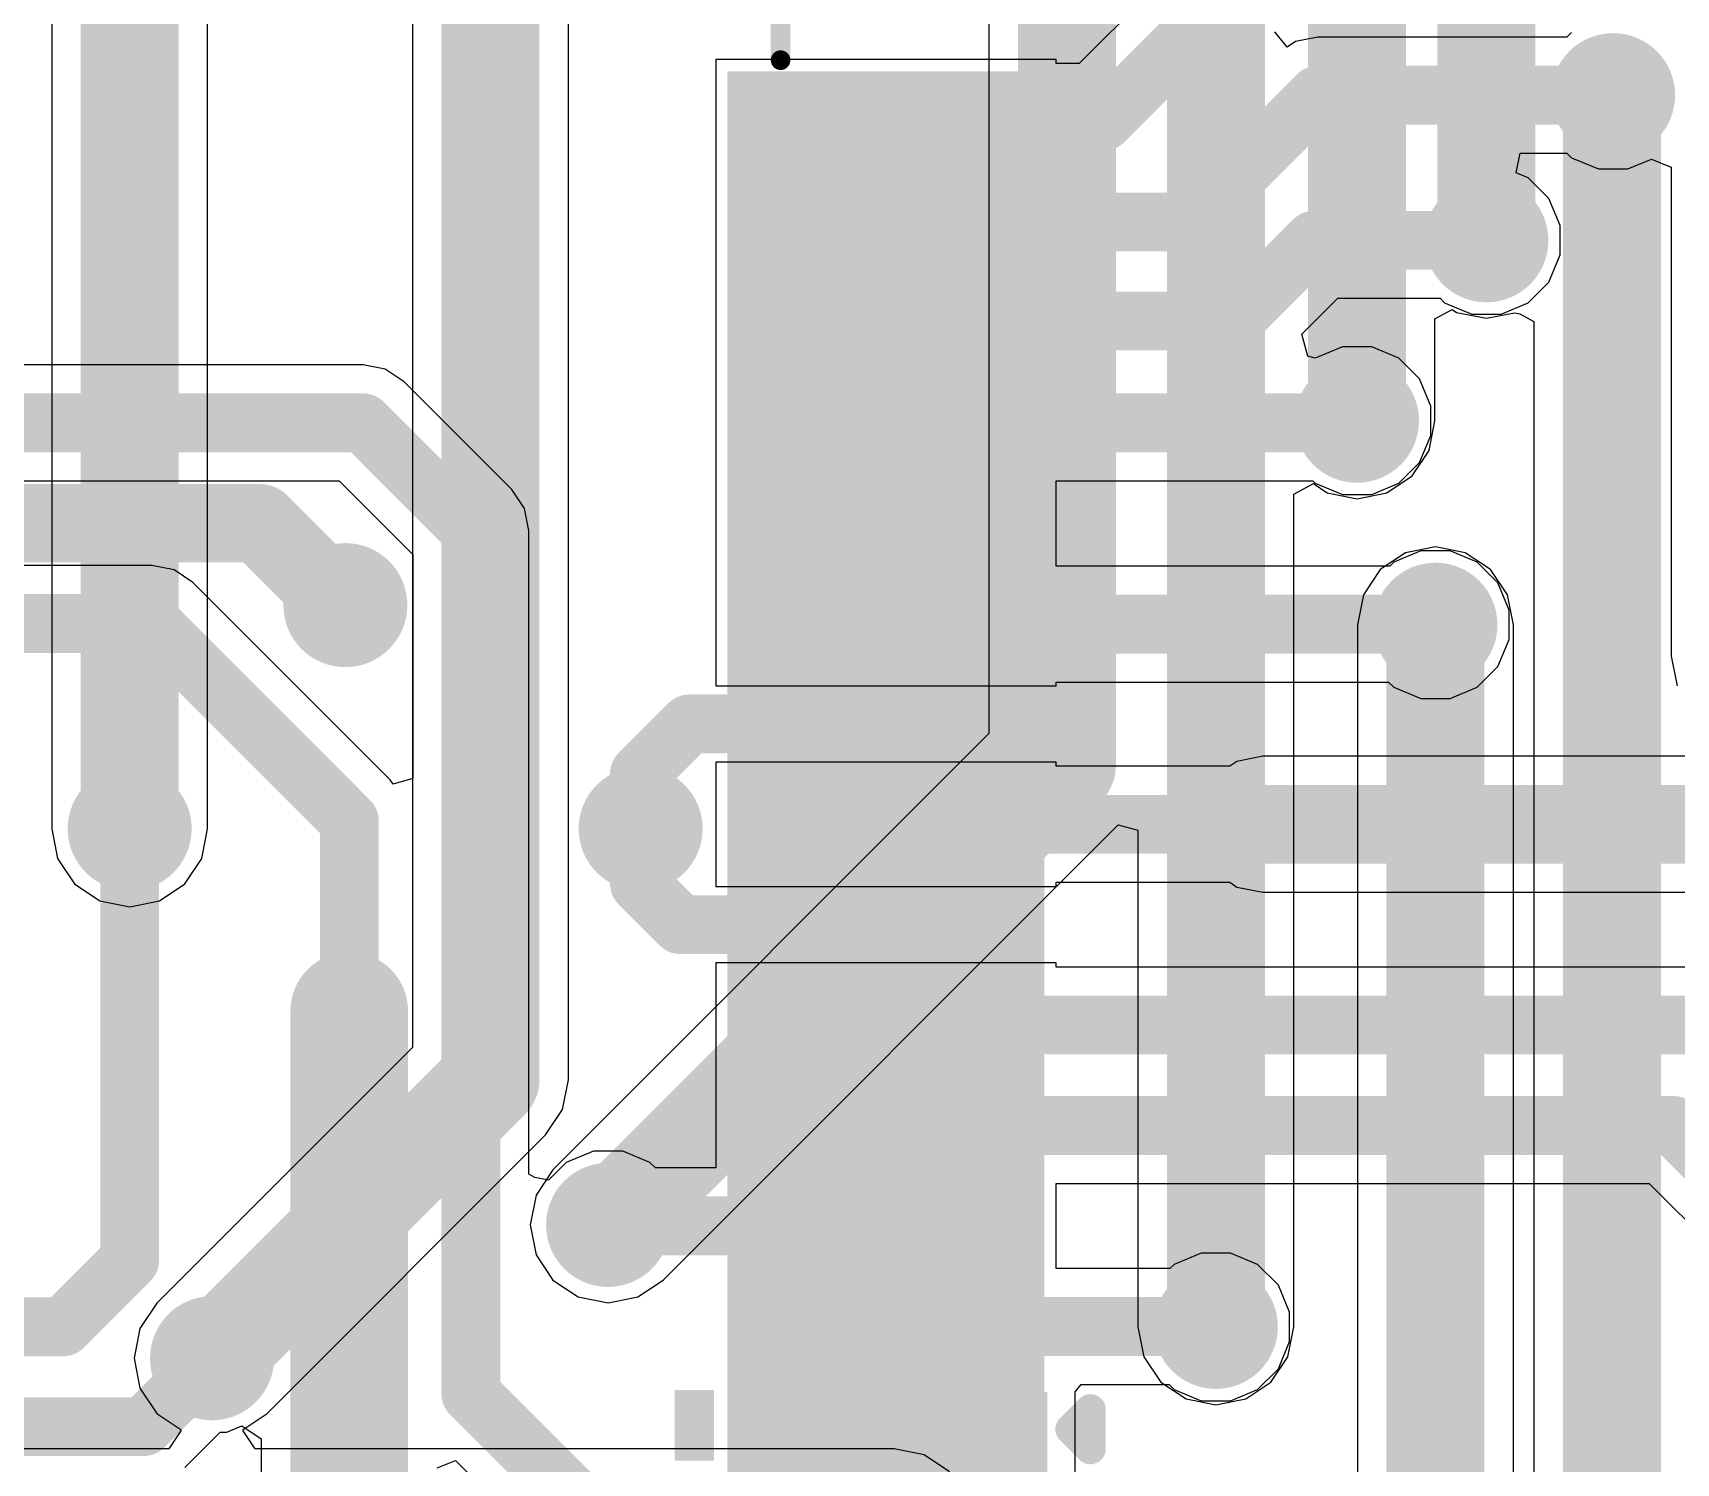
# Model space of a CAD drawing. Header units: millimetres. Extents: x -5 to 123, y 0 to 98.
# Drawn here: x 90.64 to 101.28, y 43.92 to 53.18 of the extents above; entities that cross this region are included whole.
import ezdxf

# ---------------------------------------------------------------- set-up
doc = ezdxf.new("R2010")
doc.units = ezdxf.units.MM
for name, color, linetype in [('BottomLayer', 5, 'Continuous'), ('BottomSolder', 6, 'Continuous'), ('TopLayer', 1, 'Continuous'), ('TopOverlay', 2, 'Continuous'), ('TopPaste', 8, 'Continuous'), ('TopSolder', 216, 'Continuous'), ('ViaHoleLayer', 16, 'Continuous')]:
    doc.layers.add(name, color=color, linetype=linetype)

# ---------------------------------------------------------------- blocks, each defined once
blk = doc.blocks.new('SSOP_28_208____2')
at = {"layer": 'TopLayer'}
for points in [[(-4.3249977, 4.449999989999999), (-2.47499886, 4.449999989999999), (-2.47499886, 4.00000089), (-4.3249977, 4.00000089)], [(2.4750014, 4.449999989999999), (4.32500024, 4.449999989999999), (4.32500024, 4.00000089), (2.4750014, 4.00000089)], [(-4.3249977, 3.79999875), (-2.47499886, 3.79999875), (-2.47499886, 3.34999965), (-4.3249977, 3.34999965)], [(2.4750014, 3.79999875), (4.32500024, 3.79999875), (4.32500024, 3.34999965), (2.4750014, 3.34999965)], [(-4.3249977, 3.15000005), (-2.47499886, 3.15000005), (-2.47499886, 2.70000095), (-4.3249977, 2.70000095)], [(2.4750014, 3.15000005), (4.32500024, 3.15000005), (4.32500024, 2.70000095), (2.4750014, 2.70000095)], [(-4.3249977, 2.49999881), (-2.47499886, 2.49999881), (-2.47499886, 2.04999971), (-4.3249977, 2.04999971)], [(2.4750014, 2.49999881), (4.32500024, 2.49999881), (4.32500024, 2.04999971), (2.4750014, 2.04999971)], [(-4.3249977, 1.85000011), (-2.47499886, 1.85000011), (-2.47499886, 1.40000101), (-4.3249977, 1.40000101)], [(2.4750014, 1.85000011), (4.32500024, 1.85000011), (4.32500024, 1.40000101), (2.4750014, 1.40000101)], [(-4.3249977, 1.19999887), (-2.47499886, 1.19999887), (-2.47499886, 0.74999977), (-4.3249977, 0.74999977)], [(2.4750014, 1.19999887), (4.32500024, 1.19999887), (4.32500024, 0.74999977), (2.4750014, 0.74999977)], [(-4.3249977, 0.55000017), (-2.47499886, 0.55000017), (-2.47499886, 0.10000107), (-4.3249977, 0.10000107)], [(2.4750014, 0.55000017), (4.32500024, 0.55000017), (4.32500024, 0.10000107), (2.4750014, 0.10000107)], [(-4.3249977, -0.10000107), (-2.47499886, -0.10000107), (-2.47499886, -0.55000017), (-4.3249977, -0.55000017)], [(2.4750014, -0.10000107), (4.32500024, -0.10000107), (4.32500024, -0.55000017), (2.4750014, -0.55000017)], [(-4.3249977, -0.74999977), (-2.47499886, -0.74999977), (-2.47499886, -1.19999887), (-4.3249977, -1.19999887)], [(2.4750014, -0.74999977), (4.32500024, -0.74999977), (4.32500024, -1.19999887), (2.4750014, -1.19999887)], [(-4.3249977, -1.40000101), (-2.47499886, -1.40000101), (-2.47499886, -1.85000011), (-4.3249977, -1.85000011)], [(2.4750014, -1.40000101), (4.32500024, -1.40000101), (4.32500024, -1.85000011), (2.4750014, -1.85000011)], [(-4.3249977, -2.04999971), (-2.47499886, -2.04999971), (-2.47499886, -2.49999881), (-4.3249977, -2.49999881)], [(2.4750014, -2.04999971), (4.32500024, -2.04999971), (4.32500024, -2.49999881), (2.4750014, -2.49999881)], [(-4.3249977, -2.70000095), (-2.47499886, -2.70000095), (-2.47499886, -3.15000005), (-4.3249977, -3.15000005)], [(2.4750014, -2.70000095), (4.32500024, -2.70000095), (4.32500024, -3.15000005), (2.4750014, -3.15000005)], [(-4.3249977, -3.34999965), (-2.47499886, -3.34999965), (-2.47499886, -3.79999875), (-4.3249977, -3.79999875)], [(2.4750014, -3.34999965), (4.32500024, -3.34999965), (4.32500024, -3.79999875), (2.4750014, -3.79999875)], [(-4.3249977, -4.00000089), (-2.47499886, -4.00000089), (-2.47499886, -4.449999989999999), (-4.3249977, -4.449999989999999)], [(2.4750014, -4.00000089), (4.32500024, -4.00000089), (4.32500024, -4.449999989999999), (2.4750014, -4.449999989999999)]]:
    blk.add_hatch(color=1, dxfattribs=at).paths.add_polyline_path(points)
at = {"layer": 'TopOverlay'}
blk.add_hatch(color=2, dxfattribs=at).paths.add_polyline_path([(-2.28618796, 3.98803368), (-2.03218796, 3.98803368), (-2.03218796, 4.445233679999999), (-2.28618796, 4.445233679999999)])
at = {"layer": 'TopPaste'}
for points in [[(-4.3249977, 4.449999989999999), (-2.47499886, 4.449999989999999), (-2.47499886, 4.00000089), (-4.3249977, 4.00000089)], [(2.4750014, 4.449999989999999), (4.32500024, 4.449999989999999), (4.32500024, 4.00000089), (2.4750014, 4.00000089)], [(-4.3249977, 3.79999875), (-2.47499886, 3.79999875), (-2.47499886, 3.34999965), (-4.3249977, 3.34999965)], [(2.4750014, 3.79999875), (4.32500024, 3.79999875), (4.32500024, 3.34999965), (2.4750014, 3.34999965)], [(-4.3249977, 3.15000005), (-2.47499886, 3.15000005), (-2.47499886, 2.70000095), (-4.3249977, 2.70000095)], [(2.4750014, 3.15000005), (4.32500024, 3.15000005), (4.32500024, 2.70000095), (2.4750014, 2.70000095)], [(-4.3249977, 2.49999881), (-2.47499886, 2.49999881), (-2.47499886, 2.04999971), (-4.3249977, 2.04999971)], [(2.4750014, 2.49999881), (4.32500024, 2.49999881), (4.32500024, 2.04999971), (2.4750014, 2.04999971)], [(-4.3249977, 1.85000011), (-2.47499886, 1.85000011), (-2.47499886, 1.40000101), (-4.3249977, 1.40000101)], [(2.4750014, 1.85000011), (4.32500024, 1.85000011), (4.32500024, 1.40000101), (2.4750014, 1.40000101)], [(-4.3249977, 1.19999887), (-2.47499886, 1.19999887), (-2.47499886, 0.74999977), (-4.3249977, 0.74999977)], [(2.4750014, 1.19999887), (4.32500024, 1.19999887), (4.32500024, 0.74999977), (2.4750014, 0.74999977)], [(-4.3249977, 0.55000017), (-2.47499886, 0.55000017), (-2.47499886, 0.10000107), (-4.3249977, 0.10000107)], [(2.4750014, 0.55000017), (4.32500024, 0.55000017), (4.32500024, 0.10000107), (2.4750014, 0.10000107)], [(-4.3249977, -0.10000107), (-2.47499886, -0.10000107), (-2.47499886, -0.55000017), (-4.3249977, -0.55000017)], [(2.4750014, -0.10000107), (4.32500024, -0.10000107), (4.32500024, -0.55000017), (2.4750014, -0.55000017)], [(-4.3249977, -0.74999977), (-2.47499886, -0.74999977), (-2.47499886, -1.19999887), (-4.3249977, -1.19999887)], [(2.4750014, -0.74999977), (4.32500024, -0.74999977), (4.32500024, -1.19999887), (2.4750014, -1.19999887)], [(-4.3249977, -1.40000101), (-2.47499886, -1.40000101), (-2.47499886, -1.85000011), (-4.3249977, -1.85000011)], [(2.4750014, -1.40000101), (4.32500024, -1.40000101), (4.32500024, -1.85000011), (2.4750014, -1.85000011)], [(-4.3249977, -2.04999971), (-2.47499886, -2.04999971), (-2.47499886, -2.49999881), (-4.3249977, -2.49999881)], [(2.4750014, -2.04999971), (4.32500024, -2.04999971), (4.32500024, -2.49999881), (2.4750014, -2.49999881)], [(-4.3249977, -2.70000095), (-2.47499886, -2.70000095), (-2.47499886, -3.15000005), (-4.3249977, -3.15000005)], [(2.4750014, -2.70000095), (4.32500024, -2.70000095), (4.32500024, -3.15000005), (2.4750014, -3.15000005)], [(-4.3249977, -3.34999965), (-2.47499886, -3.34999965), (-2.47499886, -3.79999875), (-4.3249977, -3.79999875)], [(2.4750014, -3.34999965), (4.32500024, -3.34999965), (4.32500024, -3.79999875), (2.4750014, -3.79999875)], [(-4.3249977, -4.00000089), (-2.47499886, -4.00000089), (-2.47499886, -4.449999989999999), (-4.3249977, -4.449999989999999)], [(2.4750014, -4.00000089), (4.32500024, -4.00000089), (4.32500024, -4.449999989999999), (2.4750014, -4.449999989999999)]]:
    blk.add_hatch(color=8, dxfattribs=at).paths.add_polyline_path(points)
at = {"layer": 'TopSolder'}
for points in [[(-4.426597699999999, 4.55159999), (-2.37339886, 4.55159999), (-2.37339886, 3.89840089), (-4.426597699999999, 3.89840089)], [(2.3734014, 4.55159999), (4.42660024, 4.55159999), (4.42660024, 3.89840089), (2.3734014, 3.89840089)], [(-4.426597699999999, 3.90159875), (-2.37339886, 3.90159875), (-2.37339886, 3.24839965), (-4.426597699999999, 3.24839965)], [(2.3734014, 3.90159875), (4.42660024, 3.90159875), (4.42660024, 3.24839965), (2.3734014, 3.24839965)], [(-4.426597699999999, 3.25160005), (-2.37339886, 3.25160005), (-2.37339886, 2.59840095), (-4.426597699999999, 2.59840095)], [(2.3734014, 3.25160005), (4.42660024, 3.25160005), (4.42660024, 2.59840095), (2.3734014, 2.59840095)], [(-4.426597699999999, 2.60159881), (-2.37339886, 2.60159881), (-2.37339886, 1.94839971), (-4.426597699999999, 1.94839971)], [(2.3734014, 2.60159881), (4.42660024, 2.60159881), (4.42660024, 1.94839971), (2.3734014, 1.94839971)], [(-4.426597699999999, 1.95160011), (-2.37339886, 1.95160011), (-2.37339886, 1.29840101), (-4.426597699999999, 1.29840101)], [(2.3734014, 1.95160011), (4.42660024, 1.95160011), (4.42660024, 1.29840101), (2.3734014, 1.29840101)], [(-4.426597699999999, 1.30159887), (-2.37339886, 1.30159887), (-2.37339886, 0.6483997699999999), (-4.426597699999999, 0.6483997699999999)], [(2.3734014, 1.30159887), (4.42660024, 1.30159887), (4.42660024, 0.6483997699999999), (2.3734014, 0.6483997699999999)], [(-4.426597699999999, 0.65160017), (-2.37339886, 0.65160017), (-2.37339886, -0.00159893), (-4.426597699999999, -0.00159893)], [(2.3734014, 0.65160017), (4.42660024, 0.65160017), (4.42660024, -0.00159893), (2.3734014, -0.00159893)], [(-4.426597699999999, 0.00159893), (-2.37339886, 0.00159893), (-2.37339886, -0.65160017), (-4.426597699999999, -0.65160017)], [(2.3734014, 0.00159893), (4.42660024, 0.00159893), (4.42660024, -0.65160017), (2.3734014, -0.65160017)], [(-4.426597699999999, -0.6483997699999999), (-2.37339886, -0.6483997699999999), (-2.37339886, -1.30159887), (-4.426597699999999, -1.30159887)], [(2.3734014, -0.6483997699999999), (4.42660024, -0.6483997699999999), (4.42660024, -1.30159887), (2.3734014, -1.30159887)], [(-4.426597699999999, -1.29840101), (-2.37339886, -1.29840101), (-2.37339886, -1.95160011), (-4.426597699999999, -1.95160011)], [(2.3734014, -1.29840101), (4.42660024, -1.29840101), (4.42660024, -1.95160011), (2.3734014, -1.95160011)], [(-4.426597699999999, -1.94839971), (-2.37339886, -1.94839971), (-2.37339886, -2.60159881), (-4.426597699999999, -2.60159881)], [(2.3734014, -1.94839971), (4.42660024, -1.94839971), (4.42660024, -2.60159881), (2.3734014, -2.60159881)], [(-4.426597699999999, -2.59840095), (-2.37339886, -2.59840095), (-2.37339886, -3.25160005), (-4.426597699999999, -3.25160005)], [(2.3734014, -2.59840095), (4.42660024, -2.59840095), (4.42660024, -3.25160005), (2.3734014, -3.25160005)], [(-4.426597699999999, -3.24839965), (-2.37339886, -3.24839965), (-2.37339886, -3.90159875), (-4.426597699999999, -3.90159875)], [(2.3734014, -3.24839965), (4.42660024, -3.24839965), (4.42660024, -3.90159875), (2.3734014, -3.90159875)], [(-4.426597699999999, -3.89840089), (-2.37339886, -3.89840089), (-2.37339886, -4.55159999), (-4.426597699999999, -4.55159999)], [(2.3734014, -3.89840089), (4.42660024, -3.89840089), (4.42660024, -4.55159999), (2.3734014, -4.55159999)]]:
    blk.add_hatch(color=216, dxfattribs=at).paths.add_polyline_path(points)
at = {"layer": 'TopOverlay'}
for points, const_width in [([(-2.7178, 5.206999999999999), (-2.7178, 4.6228)], 0.127), ([(2.7178, 5.206999999999999), (-2.7178, 5.206999999999999)], 0.127), ([(2.7178, 5.206999999999999), (2.7178, 4.6228)], 0.127), ([(-4.597399999999999, 4.2418), (-4.724399999999999, 4.368799999999999)], 0.1999996), ([(-4.724399999999999, 4.368799999999999), (-4.724399999999999, 4.1148)], 0.1999996), ([(-4.597399999999999, 4.2418), (-4.724399999999999, 4.1148)], 0.1999996), ([(-2.7178, -4.6228), (-2.7178, -5.206999999999999)], 0.127), ([(2.7178, -4.6228), (2.7178, -5.206999999999999)], 0.127), ([(2.7178, -5.206999999999999), (-2.7178, -5.206999999999999)], 0.127)]:
    blk.add_lwpolyline(points, dxfattribs=dict(at, const_width=const_width))
for points, const_width in [([(-2.74955, 5.206999999999999, 1), (-2.68605, 5.206999999999999, 1)], 0.0635), ([(-2.74955, 5.206999999999999, 1), (-2.68605, 5.206999999999999, 1)], 0.0635), ([(2.68605, 5.206999999999999, 1), (2.74955, 5.206999999999999, 1)], 0.0635), ([(2.68605, 5.206999999999999, 1), (2.74955, 5.206999999999999, 1)], 0.0635), ([(-2.74955, 4.6228, 1), (-2.68605, 4.6228, 1)], 0.0635), ([(2.68605, 4.6228, 1), (2.74955, 4.6228, 1)], 0.0635), ([(-4.7743999, 4.368799999999999, 1), (-4.6744001, 4.368799999999999, 1)], 0.0999998), ([(-4.7743999, 4.368799999999999, 1), (-4.6744001, 4.368799999999999, 1)], 0.0999998), ([(-4.6473999, 4.2418, 1), (-4.5474001, 4.2418, 1)], 0.0999998), ([(-4.6473999, 4.2418, 1), (-4.5474001, 4.2418, 1)], 0.0999998), ([(-4.7743999, 4.1148, 1), (-4.6744001, 4.1148, 1)], 0.0999998), ([(-4.7743999, 4.1148, 1), (-4.6744001, 4.1148, 1)], 0.0999998), ([(-2.74955, -4.6228, 1), (-2.68605, -4.6228, 1)], 0.0635), ([(2.68605, -4.6228, 1), (2.74955, -4.6228, 1)], 0.0635), ([(-2.74955, -5.206999999999999, 1), (-2.68605, -5.206999999999999, 1)], 0.0635), ([(-2.74955, -5.206999999999999, 1), (-2.68605, -5.206999999999999, 1)], 0.0635), ([(2.68605, -5.206999999999999, 1), (2.74955, -5.206999999999999, 1)], 0.0635), ([(2.68605, -5.206999999999999, 1), (2.74955, -5.206999999999999, 1)], 0.0635)]:
    blk.add_lwpolyline(points, format="xyb", close=True, dxfattribs=dict(at, const_width=const_width))

msp = doc.modelspace()

# ---------------------------------------------------------------- hatches: boundary and pattern name
at = {"layer": 'BottomLayer'}
h = msp.add_hatch(color=5, dxfattribs=at)
edge = h.paths.add_edge_path()
edge.add_arc((100.8712994, 52.78119999999999), 0.2999994, 0, 360)
h = msp.add_hatch(color=5, dxfattribs=at)
edge = h.paths.add_edge_path()
edge.add_arc((100.0506, 51.84139999999999), 0.2999994, 0, 360)
h = msp.add_hatch(color=5, dxfattribs=at)
edge = h.paths.add_edge_path()
edge.add_arc((99.2124, 50.673), 0.2999994, 0, 360)
h = msp.add_hatch(color=5, dxfattribs=at)
edge = h.paths.add_edge_path()
edge.add_arc((92.6592, 49.4792), 0.2999994, 0, 360)
h = msp.add_hatch(color=5, dxfattribs=at)
edge = h.paths.add_edge_path()
edge.add_arc((99.7204, 49.3522), 0.2999994, 0, 360)
h = msp.add_hatch(color=5, dxfattribs=at)
edge = h.paths.add_edge_path()
edge.add_arc((91.26219999999999, 48.0314), 0.2999994, 0, 360)
h = msp.add_hatch(color=5, dxfattribs=at)
edge = h.paths.add_edge_path()
edge.add_arc((94.57209939999998, 48.0314), 0.2999994, 0, 360)
h = msp.add_hatch(color=5, dxfattribs=at)
edge = h.paths.add_edge_path()
edge.add_arc((94.36099999999999, 45.466), 0.2999994, 0, 360)
h = msp.add_hatch(color=5, dxfattribs=at)
edge = h.paths.add_edge_path()
edge.add_arc((98.298, 44.8056), 0.2999994, 0, 360)
h = msp.add_hatch(color=5, dxfattribs=at)
edge = h.paths.add_edge_path()
edge.add_arc((91.7956, 44.6024), 0.2999994, 0, 360)
at = {"layer": 'BottomSolder'}
h = msp.add_hatch(color=6, dxfattribs=at)
edge = h.paths.add_edge_path()
edge.add_arc((100.8712994, 52.78119999999999), 0.4015993999999999, 0, 360)
h = msp.add_hatch(color=6, dxfattribs=at)
edge = h.paths.add_edge_path()
edge.add_arc((100.0506, 51.84139999999999), 0.4015993999999999, 0, 360)
h = msp.add_hatch(color=6, dxfattribs=at)
edge = h.paths.add_edge_path()
edge.add_arc((99.2124, 50.673), 0.4015993999999999, 0, 360)
h = msp.add_hatch(color=6, dxfattribs=at)
edge = h.paths.add_edge_path()
edge.add_arc((92.6592, 49.4792), 0.4015993999999999, 0, 360)
h = msp.add_hatch(color=6, dxfattribs=at)
edge = h.paths.add_edge_path()
edge.add_arc((99.7204, 49.3522), 0.4015993999999999, 0, 360)
h = msp.add_hatch(color=6, dxfattribs=at)
edge = h.paths.add_edge_path()
edge.add_arc((91.26219999999999, 48.0314), 0.4015993999999999, 0, 360)
h = msp.add_hatch(color=6, dxfattribs=at)
edge = h.paths.add_edge_path()
edge.add_arc((94.57209939999998, 48.0314), 0.4015993999999999, 0, 360)
h = msp.add_hatch(color=6, dxfattribs=at)
edge = h.paths.add_edge_path()
edge.add_arc((94.36099999999999, 45.466), 0.4015993999999999, 0, 360)
h = msp.add_hatch(color=6, dxfattribs=at)
edge = h.paths.add_edge_path()
edge.add_arc((98.298, 44.8056), 0.4015993999999999, 0, 360)
h = msp.add_hatch(color=6, dxfattribs=at)
edge = h.paths.add_edge_path()
edge.add_arc((91.7956, 44.6024), 0.4015993999999999, 0, 360)
at = {"layer": 'TopLayer'}
h = msp.add_hatch(color=1, dxfattribs=at)
edge = h.paths.add_edge_path()
edge.add_arc((100.8712994, 52.78119999999999), 0.2999994, 0, 360)
h = msp.add_hatch(color=1, dxfattribs=at)
edge = h.paths.add_edge_path()
edge.add_arc((100.0506, 51.84139999999999), 0.2999994, 0, 360)
h = msp.add_hatch(color=1, dxfattribs=at)
edge = h.paths.add_edge_path()
edge.add_arc((99.2124, 50.673), 0.2999994, 0, 360)
h = msp.add_hatch(color=1, dxfattribs=at)
edge = h.paths.add_edge_path()
edge.add_arc((92.6592, 49.4792), 0.2999994, 0, 360)
h = msp.add_hatch(color=1, dxfattribs=at)
edge = h.paths.add_edge_path()
edge.add_arc((99.7204, 49.3522), 0.2999994, 0, 360)
h = msp.add_hatch(color=1, dxfattribs=at)
edge = h.paths.add_edge_path()
edge.add_arc((91.26219999999999, 48.0314), 0.2999994, 0, 360)
h = msp.add_hatch(color=1, dxfattribs=at)
edge = h.paths.add_edge_path()
edge.add_arc((94.57209939999998, 48.0314), 0.2999994, 0, 360)
h = msp.add_hatch(color=1, dxfattribs=at)
edge = h.paths.add_edge_path()
edge.add_arc((94.36099999999999, 45.466), 0.2999994, 0, 360)
h = msp.add_hatch(color=1, dxfattribs=at)
edge = h.paths.add_edge_path()
edge.add_arc((98.298, 44.8056), 0.2999994, 0, 360)
h = msp.add_hatch(color=1, dxfattribs=at)
edge = h.paths.add_edge_path()
edge.add_arc((91.7956, 44.6024), 0.2999994, 0, 360)
msp.add_hatch(color=1, dxfattribs=at).paths.add_polyline_path([(95.23579886, 43.1292), (97.20579746, 43.1292), (97.20579746, 44.38500647999999), (95.23579886, 44.38500647999999)])
at = {"layer": 'TopSolder'}
h = msp.add_hatch(color=216, dxfattribs=at)
edge = h.paths.add_edge_path()
edge.add_arc((100.8712994, 52.78119999999999), 0.4015993999999999, 0, 360)
h = msp.add_hatch(color=216, dxfattribs=at)
edge = h.paths.add_edge_path()
edge.add_arc((100.0506, 51.84139999999999), 0.4015993999999999, 0, 360)
h = msp.add_hatch(color=216, dxfattribs=at)
edge = h.paths.add_edge_path()
edge.add_arc((99.2124, 50.673), 0.4015993999999999, 0, 360)
h = msp.add_hatch(color=216, dxfattribs=at)
edge = h.paths.add_edge_path()
edge.add_arc((92.6592, 49.4792), 0.4015993999999999, 0, 360)
h = msp.add_hatch(color=216, dxfattribs=at)
edge = h.paths.add_edge_path()
edge.add_arc((99.7204, 49.3522), 0.4015993999999999, 0, 360)
h = msp.add_hatch(color=216, dxfattribs=at)
edge = h.paths.add_edge_path()
edge.add_arc((91.26219999999999, 48.0314), 0.4015993999999999, 0, 360)
h = msp.add_hatch(color=216, dxfattribs=at)
edge = h.paths.add_edge_path()
edge.add_arc((94.57209939999998, 48.0314), 0.4015993999999999, 0, 360)
h = msp.add_hatch(color=216, dxfattribs=at)
edge = h.paths.add_edge_path()
edge.add_arc((94.36099999999999, 45.466), 0.4015993999999999, 0, 360)
h = msp.add_hatch(color=216, dxfattribs=at)
edge = h.paths.add_edge_path()
edge.add_arc((98.298, 44.8056), 0.4015993999999999, 0, 360)
h = msp.add_hatch(color=216, dxfattribs=at)
edge = h.paths.add_edge_path()
edge.add_arc((91.7956, 44.6024), 0.4015993999999999, 0, 360)
at = {"layer": 'ViaHoleLayer'}
h = msp.add_hatch(color=16, dxfattribs=at)
edge = h.paths.add_edge_path()
edge.add_arc((100.8712994, 52.78119999999999), 0.1499997, 0, 360)
h = msp.add_hatch(color=16, dxfattribs=at)
edge = h.paths.add_edge_path()
edge.add_arc((100.0506, 51.84139999999999), 0.1499997, 0, 360)
h = msp.add_hatch(color=16, dxfattribs=at)
edge = h.paths.add_edge_path()
edge.add_arc((99.2124, 50.673), 0.1499997, 0, 360)
h = msp.add_hatch(color=16, dxfattribs=at)
edge = h.paths.add_edge_path()
edge.add_arc((92.6592, 49.4792), 0.1499997, 0, 360)
h = msp.add_hatch(color=16, dxfattribs=at)
edge = h.paths.add_edge_path()
edge.add_arc((99.7204, 49.3522), 0.1499997, 0, 360)
h = msp.add_hatch(color=16, dxfattribs=at)
edge = h.paths.add_edge_path()
edge.add_arc((91.26219999999999, 48.0314), 0.1499997, 0, 360)
h = msp.add_hatch(color=16, dxfattribs=at)
edge = h.paths.add_edge_path()
edge.add_arc((94.57209939999998, 48.0314), 0.1499997, 0, 360)
h = msp.add_hatch(color=16, dxfattribs=at)
edge = h.paths.add_edge_path()
edge.add_arc((94.36099999999999, 45.466), 0.1499997, 0, 360)
h = msp.add_hatch(color=16, dxfattribs=at)
edge = h.paths.add_edge_path()
edge.add_arc((98.298, 44.8056), 0.1499997, 0, 360)
h = msp.add_hatch(color=16, dxfattribs=at)
edge = h.paths.add_edge_path()
edge.add_arc((91.7956, 44.6024), 0.1499997, 0, 360)

# ---------------------------------------------------------------- linework, layer by layer
at = {"layer": 'BottomLayer'}
for p, q in [((96.82779719999999, 62.64652444), (96.82779719999999, 48.64697916)), ((94.10400279999999, 46.4058), (94.10400279999999, 61.1632)), ((93.0939972, 59.09556888), (93.0939972, 46.61497916)), ((90.7571972, 54.02579999999999), (90.7571972, 48.0314)), ((91.76720279999999, 48.0314), (91.76720279999999, 54.02579999999999)), ((99.7174028, 51.33363621999999), (99.82940918, 51.39350402)), ((99.7174028, 50.673), (99.7174028, 51.33363621999999)), ((99.82940918, 51.39350402), (99.85734409999999, 51.37483756)), ((99.85734409999999, 51.37483756), (100.0506, 51.33639719999999)), ((100.0506, 51.33639719999999), (100.2313972, 51.37235852)), ((100.2313972, 51.37235852), (100.26597168, 51.36606694)), ((100.26597168, 51.36606694), (100.3583972, 51.31666394)), ((100.3583972, 51.31666394), (100.3583972, 27.305)), ((99.67896244, 50.4797441), (99.7174028, 50.673)), ((99.56949097999998, 50.31590902), (99.67896244, 50.4797441)), ((98.8030028, 50.19811652), (98.9300028, 50.26599802)), ((98.9300028, 50.26599802), (99.01914409999999, 50.20643756)), ((99.4056559, 50.20643756), (99.56949097999998, 50.31590902)), ((98.8030028, 44.8056), (98.8030028, 50.19811652)), ((99.01914409999999, 50.20643756), (99.2124, 50.16799719999999)), ((99.2124, 50.16799719999999), (99.4056559, 50.20643756)), ((99.52714409999999, 49.81876243999999), (99.36330902, 49.70929098)), ((99.7204, 49.8572028), (99.52714409999999, 49.81876243999999)), ((99.9136559, 49.81876243999999), (99.7204, 49.8572028)), ((100.07749098, 49.70929098), (99.9136559, 49.81876243999999)), ((99.36330902, 49.70929098), (99.25383756, 49.54545589999999)), ((100.18696244, 49.54545589999999), (100.07749098, 49.70929098)), ((99.25383756, 49.54545589999999), (99.2153972, 49.3522)), ((100.2254028, 49.3522), (100.18696244, 49.54545589999999)), ((99.2153972, 49.3522), (99.2153972, 33.1741907)), ((100.2254028, 26.29497916), (100.2254028, 49.3522)), ((96.82779719999999, 48.64697916), (94.00390902, 45.82309098)), ((90.7571972, 48.0314), (90.79563755999999, 47.8381441)), ((91.72876244, 47.8381441), (91.76720279999999, 48.0314)), ((94.71809098, 45.10890902), (97.66599719999999, 48.05681524)), ((97.66599719999999, 48.05681524), (97.7929972, 48.02302307999999)), ((97.7929972, 48.02302307999999), (97.7929972, 44.8056)), ((90.79563755999999, 47.8381441), (90.90510902, 47.67430902)), ((91.61929098, 47.67430902), (91.72876244, 47.8381441)), ((90.90510902, 47.67430902), (91.0689441, 47.56483755999999)), ((91.45545589999999, 47.56483755999999), (91.61929098, 47.67430902)), ((91.0689441, 47.56483755999999), (91.26219999999999, 47.5263972)), ((91.26219999999999, 47.5263972), (91.45545589999999, 47.56483755999999)), ((93.0939972, 46.61497916), (91.43850901999998, 44.95949098)), ((94.06556244, 46.2125441), (94.10400279999999, 46.4058)), ((93.95609098, 46.04870902), (94.06556244, 46.2125441)), ((92.15269097999999, 44.24530901999999), (93.95609098, 46.04870902)), ((94.00390902, 45.82309098), (93.89443755999999, 45.6592559)), ((93.89443755999999, 45.6592559), (93.85599719999999, 45.466)), ((93.85599719999999, 45.466), (93.89443755999999, 45.2727441)), ((93.89443755999999, 45.2727441), (94.00390902, 45.10890902)), ((94.00390902, 45.10890902), (94.1677441, 44.99943756)), ((94.5542559, 44.99943756), (94.71809098, 45.10890902)), ((91.43850901999998, 44.95949098), (91.32903755999999, 44.79565589999999)), ((94.1677441, 44.99943756), (94.36099999999999, 44.9609972)), ((94.36099999999999, 44.9609972), (94.5542559, 44.99943756)), ((91.32903755999999, 44.79565589999999), (91.2905972, 44.6024)), ((97.7929972, 44.8056), (97.83143756, 44.6123441)), ((98.76456244, 44.6123441), (98.8030028, 44.8056)), ((91.2905972, 44.6024), (91.32903755999999, 44.4091441)), ((97.83143756, 44.6123441), (97.94090901999999, 44.44850902)), ((98.65509098, 44.44850902), (98.76456244, 44.6123441)), ((91.32903755999999, 44.4091441), (91.43850901999998, 44.24530901999999)), ((97.94090901999999, 44.44850902), (98.1047441, 44.33903755999999)), ((98.4912559, 44.33903755999999), (98.65509098, 44.44850902)), ((98.1047441, 44.33903755999999), (98.298, 44.3005972)), ((98.298, 44.3005972), (98.4912559, 44.33903755999999)), ((91.43850901999998, 44.24530901999999), (91.59281656, 44.14220279999999)), ((91.99838344, 44.14220279999999), (92.15269097999999, 44.24530901999999)), ((91.59387066, 44.13301816), (91.515819, 44.0152028)), ((91.59281656, 44.14220279999999), (91.59387066, 44.13301816)), ((91.99732934, 44.13301816), (91.99838344, 44.14220279999999)), ((92.075381, 44.0152028), (91.99732934, 44.13301816)), ((91.515819, 44.0152028), (89.33777916, 44.0152028)), ((96.2152, 44.0152028), (92.075381, 44.0152028)), ((96.40845589999999, 43.97676243999999), (96.2152, 44.0152028)), ((96.57229097999999, 43.86729097999999), (96.40845589999999, 43.97676243999999))]:
    msp.add_line(p, q, dxfattribs=at)
at = {"layer": 'BottomLayer', "const_width": 0.635}
for points in [[(98.298, 44.8056), (98.298, 87.11820015999999)], [(97.33279999999999, 48.4378), (97.33279999999999, 84.52740016)], [(99.2124, 50.673), (99.2124, 71.7042)], [(93.59899999999999, 46.4058), (93.59899999999999, 61.1632)], [(100.0506, 51.84139999999999), (100.0506, 54.91480254)], [(91.26219999999999, 48.0314), (91.26219999999999, 54.00039999999999)], [(100.8634, 52.77330059999999), (100.8712994, 52.78119999999999)], [(100.8634, 27.305), (100.8634, 52.77330059999999)], [(99.7204, 26.0858), (99.7204, 49.3522)], [(94.36099999999999, 45.466), (97.33279999999999, 48.4378)], [(91.7956, 44.6024), (93.59899999999999, 46.4058)]]:
    msp.add_lwpolyline(points, dxfattribs=at)
at = {"layer": 'BottomLayer', "const_width": 0.3175}
for points in [[(100.70465, 52.77330059999999, 1), (101.02215, 52.77330059999999, 1)], [(100.70465, 52.77330059999999, 1), (101.02215, 52.77330059999999, 1)], [(100.7125494, 52.78119999999999, 1), (101.0300494, 52.78119999999999, 1)], [(99.89184999999999, 51.84139999999999, 1), (100.20935, 51.84139999999999, 1)], [(99.05364999999999, 50.673, 1), (99.37114999999999, 50.673, 1)], [(99.56165, 49.3522, 1), (99.87915, 49.3522, 1)], [(97.17405, 48.4378, 1), (97.49154999999999, 48.4378, 1)], [(97.17405, 48.4378, 1), (97.49154999999999, 48.4378, 1)], [(91.10345, 48.0314, 1), (91.42094999999999, 48.0314, 1)], [(93.44024999999999, 46.4058, 1), (93.75775, 46.4058, 1)], [(93.44024999999999, 46.4058, 1), (93.75775, 46.4058, 1)], [(94.20225, 45.466, 1), (94.51974999999999, 45.466, 1)], [(98.13924999999999, 44.8056, 1), (98.45675, 44.8056, 1)], [(91.63685, 44.6024, 1), (91.95434999999999, 44.6024, 1)]]:
    msp.add_lwpolyline(points, format="xyb", close=True, dxfattribs=at)
at = {"layer": 'TopLayer'}
for p, q in [((99.81122278, 55.38428344), (97.41246709999999, 52.98552522)), ((98.76074736, 53.0920833), (98.67978993999999, 53.19072927999999)), ((98.81469696, 53.12813097999999), (98.76074736, 53.0920833)), ((98.9584, 53.15671613999999), (98.81469696, 53.12813097999999)), ((100.57110442, 53.15671613999999), (98.9584, 53.15671613999999)), ((100.60064716, 53.18625888), (100.57110442, 53.15671613999999)), ((97.26359769999999, 53.01280736), (95.05799886, 53.01280736)), ((95.05799886, 53.01280736), (95.05799886, 52.2072108)), ((97.26359769999999, 52.98552522), (97.26359769999999, 53.01280736)), ((97.41246709999999, 52.98552522), (97.26359769999999, 52.98552522)), ((100.24345458, 52.27868385999999), (100.26871742, 52.40568386)), ((100.26871742, 52.40568386), (100.57110442, 52.40568386)), ((100.57110442, 52.40568386), (100.60064716, 52.37614112)), ((100.60064716, 52.37614112), (100.77626022, 52.3034006)), ((100.32125224, 52.24645888), (100.24345458, 52.27868385999999)), ((100.77626022, 52.3034006), (100.96633858, 52.3034006)), ((100.96633858, 52.3034006), (101.1203972, 52.36721302)), ((101.1203972, 52.36721302), (101.2473972, 52.31565102)), ((101.2473972, 52.31565102), (101.2473972, 49.149)), ((95.05799886, 52.2072108), (95.05799886, 51.55720955999999)), ((100.45565888, 52.11205224), (100.32125224, 52.24645888)), ((100.5283994, 51.93643917999999), (100.45565888, 52.11205224)), ((100.5283994, 51.74636082), (100.5283994, 51.93643917999999)), ((100.45565888, 51.57074776), (100.5283994, 51.74636082)), ((95.05799886, 51.55720955999999), (95.05799886, 50.90721086)), ((100.32125224, 51.43634112), (100.45565888, 51.57074776)), ((98.85533695999999, 51.23267884), (99.08854452, 51.46588386)), ((99.08854452, 51.46588386), (99.75040501999999, 51.46588386)), ((99.75040501999999, 51.46588386), (99.77994775999998, 51.43634112)), ((99.77994775999998, 51.43634112), (99.95556082, 51.3636006)), ((100.14563918, 51.3636006), (100.32125224, 51.43634112)), ((99.95556082, 51.3636006), (100.14563918, 51.3636006)), ((98.8932998, 51.09103574), (98.85533695999999, 51.23267884)), ((99.11736082, 51.1507994), (98.9417503, 51.07805887999999)), ((99.30743918, 51.1507994), (99.11736082, 51.1507994)), ((99.48305223999999, 51.07805887999999), (99.30743918, 51.1507994)), ((92.77379463999999, 51.03552404), (90.4635986, 51.03552404)), ((92.91749768, 51.00693887999999), (92.77379463999999, 51.03552404)), ((93.0393237, 50.92553696), (92.91749768, 51.00693887999999)), ((98.9417503, 51.07805887999999), (98.8932998, 51.09103574)), ((99.61745887999999, 50.94365223999999), (99.48305223999999, 51.07805887999999)), ((93.7375316, 50.2273316), (93.0393237, 50.92553696)), ((95.05799886, 50.90721086), (95.05799886, 50.25720962)), ((99.6901994, 50.76803918), (99.61745887999999, 50.94365223999999)), ((99.6901994, 50.57796081999999), (99.6901994, 50.76803918)), ((99.61745887999999, 50.40234776), (99.6901994, 50.57796081999999)), ((99.48305223999999, 50.26794112), (99.61745887999999, 50.40234776)), ((90.4635986, 50.28449175999999), (92.61825266, 50.28449175999999)), ((92.61825266, 50.28449175999999), (93.09648386, 49.80625801999999)), ((95.05799886, 50.25720962), (95.05799886, 49.60721092)), ((97.26359769999999, 49.73162012), (97.26359769999999, 50.28449175999999)), ((97.26359769999999, 50.28449175999999), (98.92519711999999, 50.28449175999999)), ((98.92519711999999, 50.28449175999999), (98.94174776, 50.26794112)), ((98.94174776, 50.26794112), (99.11736082, 50.1952006)), ((99.30743918, 50.1952006), (99.48305223999999, 50.26794112)), ((93.81893097999999, 50.10550558), (93.7375316, 50.2273316)), ((99.11736082, 50.1952006), (99.30743918, 50.1952006)), ((93.84751614, 49.96180253999999), (93.81893097999999, 50.10550558)), ((93.84751614, 45.79416292), (93.84751614, 49.96180253999999)), ((99.62536082, 49.8299994), (99.44974776, 49.75725888)), ((99.81543918, 49.8299994), (99.62536082, 49.8299994)), ((99.99105223999999, 49.75725888), (99.81543918, 49.8299994)), ((91.40679204, 49.7355241), (90.4635986, 49.7355241)), ((91.55049507999999, 49.70693894), (91.40679204, 49.7355241)), ((93.09648386, 49.80625801999999), (93.09648386, 48.35728962)), ((99.42410899999999, 49.73162012), (97.26359769999999, 49.73162012)), ((99.44974776, 49.75725888), (99.42410899999999, 49.73162012)), ((100.12545888, 49.62285224), (99.99105223999999, 49.75725888)), ((91.67232109999999, 49.62553702), (91.55049507999999, 49.70693894)), ((92.95012906, 48.34772905999999), (91.67232109999999, 49.62553702)), ((95.05799886, 49.60721092), (95.05799886, 48.95720968)), ((100.1981994, 49.44723918), (100.12545888, 49.62285224)), ((100.1981994, 49.25716082), (100.1981994, 49.44723918)), ((100.12545888, 49.08154776), (100.1981994, 49.25716082)), ((99.99105223999999, 48.94714112), (100.12545888, 49.08154776)), ((101.2473972, 49.149), (101.28583756, 48.9557441)), ((97.26359769999999, 48.95720968), (97.26359769999999, 48.98058784)), ((97.26359769999999, 48.98058784), (99.41630104, 48.98058784)), ((99.41630104, 48.98058784), (99.44974776, 48.94714112)), ((95.05799886, 48.95720968), (97.26359769999999, 48.95720968)), ((99.44974776, 48.94714112), (99.62536082, 48.87440059999999)), ((99.62536082, 48.87440059999999), (99.81543918, 48.87440059999999)), ((99.81543918, 48.87440059999999), (99.99105223999999, 48.94714112)), ((97.26359769999999, 48.4628063), (95.05799886, 48.4628063)), ((95.05799886, 48.4628063), (95.05799886, 47.65720974)), ((97.26359769999999, 48.43552415999999), (97.26359769999999, 48.4628063)), ((98.38767977999998, 48.43552415999999), (97.26359769999999, 48.43552415999999)), ((98.43441831999999, 48.46675346), (98.38767977999998, 48.43552415999999)), ((98.60289906, 48.50026621999999), (98.43441831999999, 48.46675346)), ((102.61279198, 48.50026621999999), (98.60289906, 48.50026621999999)), ((92.96948386, 48.3187629), (92.95012906, 48.34772905999999)), ((93.09648386, 48.35728962), (92.96948386, 48.3187629)), ((95.05799886, 47.65720974), (97.26359769999999, 47.65720974)), ((97.26359769999999, 47.65720974), (97.26359769999999, 47.68449188)), ((97.26359769999999, 47.68449188), (98.38767977999998, 47.68449188)), ((98.38767977999998, 47.68449188), (98.43441831999999, 47.65326258)), ((98.43441831999999, 47.65326258), (98.60289906, 47.61974982)), ((98.60289906, 47.61974982), (102.43043014, 47.61974982)), ((97.26359769999999, 47.16280636), (95.05799886, 47.16280636)), ((95.05799886, 47.16280636), (95.05799886, 46.35720979999999)), ((97.26359769999999, 47.13552421999999), (97.26359769999999, 47.16280636)), ((101.45220502, 47.13552421999999), (97.26359769999999, 47.13552421999999)), ((95.05799886, 46.35720979999999), (95.05799886, 45.83552427999999)), ((94.26596081999999, 45.9437994), (94.09034776, 45.87105888)), ((94.45603917999999, 45.9437994), (94.26596081999999, 45.9437994)), ((94.63165224, 45.87105888), (94.45603917999999, 45.9437994)), ((93.88665754, 45.77340096), (93.84751614, 45.79416292)), ((93.97451613999999, 45.75522726), (93.88665754, 45.77340096)), ((94.09034776, 45.87105888), (93.97451613999999, 45.75522726)), ((94.66718684, 45.83552427999999), (94.63165224, 45.87105888)), ((95.05799886, 45.83552427999999), (94.66718684, 45.83552427999999)), ((97.26359769999999, 45.18332085999999), (97.26359769999999, 45.73449323999999)), ((97.26359769999999, 45.73449323999999), (101.10524864, 45.73449323999999)), ((101.10524864, 45.73449323999999), (102.0874006, 44.75234128)), ((98.20296082, 45.28339939999999), (98.02734776, 45.21065888)), ((98.39303918, 45.28339939999999), (98.20296082, 45.28339939999999)), ((98.56865223999999, 45.21065888), (98.39303918, 45.28339939999999)), ((98.00000974, 45.18332085999999), (97.26359769999999, 45.18332085999999)), ((98.02734776, 45.21065888), (98.00000974, 45.18332085999999)), ((98.70305887999999, 45.07625224), (98.56865223999999, 45.21065888)), ((98.7757994, 44.90063918), (98.70305887999999, 45.07625224)), ((98.7757994, 44.71056082), (98.7757994, 44.90063918)), ((98.70305887999999, 44.53494776), (98.7757994, 44.71056082)), ((98.56865223999999, 44.40054112), (98.70305887999999, 44.53494776)), ((97.38708233999999, 44.38500647999999), (97.42588592, 44.43228858)), ((97.42588592, 44.43228858), (97.99560029999999, 44.43228858)), ((97.99560029999999, 44.43228858), (98.02734776, 44.40054112)), ((98.02734776, 44.40054112), (98.20296082, 44.3278006)), ((98.39303918, 44.3278006), (98.56865223999999, 44.40054112)), ((97.38708233999999, 43.1292), (97.38708233999999, 44.38500647999999)), ((98.20296082, 44.3278006), (98.39303918, 44.3278006)), ((91.61873726, 43.89447914), (91.84886125999999, 44.1246006)), ((91.84886125999999, 44.1246006), (91.89063918, 44.1246006)), ((91.89063918, 44.1246006), (91.98785006, 44.16486722)), ((91.98785006, 44.16486722), (92.11485259999999, 44.08000582)), ((92.11485259999999, 44.08000582), (92.11485259999999, 41.31312032)), ((93.2543474, 43.89280528), (93.37168016, 43.94140818)), ((93.37168016, 43.94140818), (97.4212174, 39.89187094))]:
    msp.add_line(p, q, dxfattribs=at)
for points, const_width in [([(97.56800908, 52.61000908), (100.18673892, 55.22873892)], 0.3809999999999999), ([(98.13720784, 51.96000784), (98.9584, 52.78119999999999)], 0.3809999999999999), ([(98.9584, 52.78119999999999), (100.9728994, 52.78119999999999)], 0.3809999999999999), ([(96.16079828, 52.61000908), (97.56800908, 52.61000908)], 0.3809999999999999), ([(96.16079828, 51.96000784), (98.13720784, 51.96000784)], 0.3809999999999999), ([(98.41075821999999, 51.31915822), (98.93299999999999, 51.84139999999999)], 0.3809999999999999), ([(98.93299999999999, 51.84139999999999), (100.0506, 51.84139999999999)], 0.3809999999999999), ([(96.16079828, 51.31000913999999), (96.16994736, 51.31915822)], 0.3809999999999999), ([(96.16994736, 51.31915822), (98.41075821999999, 51.31915822)], 0.3809999999999999), ([(89.36079918, 50.6600079), (92.77379463999999, 50.6600079)], 0.3809999999999999), ([(92.77379463999999, 50.6600079), (93.472, 49.96180253999999)], 0.3809999999999999), ([(96.16079828, 50.6600079), (99.2124, 50.6600079)], 0.3809999999999999), ([(89.36079918, 50.0100092), (92.10349625999999, 50.0100092)], 0.508), ([(92.10349625999999, 50.0100092), (92.63430546, 49.4792)], 0.508), ([(93.472, 44.37214646), (93.472, 49.96180253999999)], 0.3809999999999999), ([(92.63430546, 49.4792), (92.6592, 49.4792)], 0.508), ([(89.36079918, 49.36000796), (91.40679204, 49.36000796)], 0.3809999999999999), ([(91.40679204, 49.36000796), (92.68459999999999, 48.0822)], 0.3809999999999999), ([(96.16079828, 49.36000796), (96.16470226, 49.35610398)], 0.3809999999999999), ([(96.16470226, 49.35610398), (99.71649602, 49.35610398)], 0.3809999999999999), ([(99.71649602, 49.35610398), (99.7204, 49.3522)], 0.3809999999999999), ([(94.56419999999999, 48.387), (94.88720925999999, 48.71000926)], 0.3809999999999999), ([(94.88720925999999, 48.71000926), (96.16079828, 48.71000926)], 0.3809999999999999), ([(94.56419999999999, 48.0314), (94.56419999999999, 48.387)], 0.3809999999999999), ([(91.26219999999999, 45.23739999999999), (91.26219999999999, 48.0314)], 0.3809999999999999), ([(92.68459999999999, 46.85125249999999), (92.68459999999999, 48.0822)], 0.3809999999999999), ([(94.56419999999999, 48.0235006), (94.57209939999998, 48.0314)], 0.3809999999999999), ([(96.16079828, 48.06000802), (98.60289906, 48.06000802)], 0.3809999999999999), ([(98.60289906, 48.06000802), (102.61279198, 48.06000802)], 0.508), ([(94.56419999999999, 47.6758), (94.56419999999999, 48.0235006)], 0.3809999999999999), ([(94.56419999999999, 47.6758), (94.82999068, 47.41000932)], 0.3809999999999999), ([(94.82999068, 47.41000932), (96.16079828, 47.41000932)], 0.3809999999999999), ([(92.68459999999999, 40.513), (92.68459999999999, 46.85125249999999)], 0.7619999999999999), ([(96.16079828, 46.76000808), (101.7524, 46.76000808)], 0.3809999999999999), ([(96.17881704, 46.11000938), (101.26079062, 46.11000938)], 0.3809999999999999), ([(101.26079062, 46.11000938), (102.5652, 44.8056)], 0.3809999999999999), ([(94.36099999999999, 45.466), (94.36699186, 45.46000814)], 0.3809999999999999), ([(94.36699186, 45.46000814), (96.16079828, 45.46000814)], 0.3809999999999999), ([(90.8304, 44.8056), (91.26219999999999, 45.23739999999999)], 0.3809999999999999), ([(89.36520861999999, 44.8056), (90.8304, 44.8056)], 0.3809999999999999), ([(96.16079828, 44.81000943999999), (96.16300299999999, 44.80780472)], 0.3809999999999999), ([(96.16300299999999, 44.80780472), (98.29579528, 44.80780472)], 0.3809999999999999), ([(91.3532082, 44.1600082), (91.7956, 44.6024)], 0.3809999999999999), ([(93.472, 44.37214646), (97.68674646, 40.1574)], 0.3809999999999999), ([(89.36079918, 44.1600082), (91.3532082, 44.1600082)], 0.3809999999999999), ([(96.16079828, 44.1600082), (96.18069917999999, 44.1600082)], 0.3809999999999999), ([(96.18069917999999, 44.1600082), (96.2152, 44.12550738)], 0.3809999999999999), ([(96.2152, 43.5102), (96.2152, 44.12550738)], 0.3809999999999999)]:
    msp.add_lwpolyline(points, dxfattribs=dict(at, const_width=const_width))
for points, const_width in [([(98.86315, 52.78119999999999, 1), (99.05364999999999, 52.78119999999999, 1)], 0.1905), ([(98.86315, 52.78119999999999, 1), (99.05364999999999, 52.78119999999999, 1)], 0.1905), ([(100.8776494, 52.78119999999999, 1), (101.0681494, 52.78119999999999, 1)], 0.1905), ([(96.06554828, 52.61000908, 1), (96.25604827999999, 52.61000908, 1)], 0.1905), ([(97.47275908, 52.61000908, 1), (97.66325907999999, 52.61000908, 1)], 0.1905), ([(97.47275908, 52.61000908, 1), (97.66325907999999, 52.61000908, 1)], 0.1905), ([(96.06554828, 51.96000784, 1), (96.25604827999999, 51.96000784, 1)], 0.1905), ([(98.04195784, 51.96000784, 1), (98.23245784, 51.96000784, 1)], 0.1905), ([(98.04195784, 51.96000784, 1), (98.23245784, 51.96000784, 1)], 0.1905), ([(98.83774999999999, 51.84139999999999, 1), (99.02825, 51.84139999999999, 1)], 0.1905), ([(98.83774999999999, 51.84139999999999, 1), (99.02825, 51.84139999999999, 1)], 0.1905), ([(99.95535, 51.84139999999999, 1), (100.14585, 51.84139999999999, 1)], 0.1905), ([(96.06554828, 51.31000913999999, 1), (96.25604827999999, 51.31000913999999, 1)], 0.1905), ([(96.07469735999999, 51.31915822, 1), (96.26519735999999, 51.31915822, 1)], 0.1905), ([(96.07469735999999, 51.31915822, 1), (96.26519735999999, 51.31915822, 1)], 0.1905), ([(98.31550822, 51.31915822, 1), (98.50600821999998, 51.31915822, 1)], 0.1905), ([(98.31550822, 51.31915822, 1), (98.50600821999998, 51.31915822, 1)], 0.1905), ([(92.67854463999998, 50.6600079, 1), (92.86904464, 50.6600079, 1)], 0.1905), ([(92.67854463999998, 50.6600079, 1), (92.86904464, 50.6600079, 1)], 0.1905), ([(96.06554828, 50.6600079, 1), (96.25604827999999, 50.6600079, 1)], 0.1905), ([(99.11715, 50.6600079, 1), (99.30765, 50.6600079, 1)], 0.1905), ([(91.97649625999999, 50.0100092, 1), (92.23049626, 50.0100092, 1)], 0.254), ([(91.97649625999999, 50.0100092, 1), (92.23049626, 50.0100092, 1)], 0.254), ([(93.37675, 49.96180253999999, 1), (93.56724999999999, 49.96180253999999, 1)], 0.1905), ([(93.37675, 49.96180253999999, 1), (93.56724999999999, 49.96180253999999, 1)], 0.1905), ([(92.50730546, 49.4792, 1), (92.76130545999999, 49.4792, 1)], 0.254), ([(92.50730546, 49.4792, 1), (92.76130545999999, 49.4792, 1)], 0.254), ([(92.53219999999999, 49.4792, 1), (92.7862, 49.4792, 1)], 0.254), ([(91.31154203999999, 49.36000796, 1), (91.50204203999999, 49.36000796, 1)], 0.1905), ([(91.31154203999999, 49.36000796, 1), (91.50204203999999, 49.36000796, 1)], 0.1905), ([(96.06554828, 49.36000796, 1), (96.25604827999999, 49.36000796, 1)], 0.1905), ([(96.06945225999999, 49.35610398, 1), (96.25995225999999, 49.35610398, 1)], 0.1905), ([(96.06945225999999, 49.35610398, 1), (96.25995225999999, 49.35610398, 1)], 0.1905), ([(99.62124602, 49.35610398, 1), (99.81174602, 49.35610398, 1)], 0.1905), ([(99.62124602, 49.35610398, 1), (99.81174602, 49.35610398, 1)], 0.1905), ([(99.62514999999999, 49.3522, 1), (99.81564999999999, 49.3522, 1)], 0.1905), ([(94.79195926, 48.71000926, 1), (94.98245926, 48.71000926, 1)], 0.1905), ([(94.79195926, 48.71000926, 1), (94.98245926, 48.71000926, 1)], 0.1905), ([(96.06554828, 48.71000926, 1), (96.25604827999999, 48.71000926, 1)], 0.1905), ([(94.46894999999999, 48.387, 1), (94.65944999999999, 48.387, 1)], 0.1905), ([(94.46894999999999, 48.387, 1), (94.65944999999999, 48.387, 1)], 0.1905), ([(91.16694999999999, 48.0314, 1), (91.35745, 48.0314, 1)], 0.1905), ([(92.58935, 48.0822, 1), (92.77985, 48.0822, 1)], 0.1905), ([(92.58935, 48.0822, 1), (92.77985, 48.0822, 1)], 0.1905), ([(94.46894999999999, 48.0314, 1), (94.65944999999999, 48.0314, 1)], 0.1905), ([(94.47684939999999, 48.0314, 1), (94.66734939999999, 48.0314, 1)], 0.1905), ([(96.06554828, 48.06000802, 1), (96.25604827999999, 48.06000802, 1)], 0.1905), ([(98.47589905999999, 48.06000802, 1), (98.72989906, 48.06000802, 1)], 0.254), ([(98.50764905999999, 48.06000802, 1), (98.69814905999999, 48.06000802, 1)], 0.1905), ([(94.46894999999999, 48.0235006, 1), (94.65944999999999, 48.0235006, 1)], 0.1905), ([(94.46894999999999, 48.0235006, 1), (94.65944999999999, 48.0235006, 1)], 0.1905), ([(94.46894999999999, 47.6758, 1), (94.65944999999999, 47.6758, 1)], 0.1905), ([(94.46894999999999, 47.6758, 1), (94.65944999999999, 47.6758, 1)], 0.1905), ([(94.73474068, 47.41000932, 1), (94.92524067999999, 47.41000932, 1)], 0.1905), ([(94.73474068, 47.41000932, 1), (94.92524067999999, 47.41000932, 1)], 0.1905), ([(96.06554828, 47.41000932, 1), (96.25604827999999, 47.41000932, 1)], 0.1905), ([(92.4941, 46.85125249999999, 1), (92.87509999999999, 46.85125249999999, 1)], 0.3809999999999999), ([(92.58935, 46.85125249999999, 1), (92.77985, 46.85125249999999, 1)], 0.1905), ([(96.06554828, 46.76000808, 1), (96.25604827999999, 46.76000808, 1)], 0.1905), ([(96.08356703999999, 46.11000938, 1), (96.27406703999999, 46.11000938, 1)], 0.1905), ([(101.16554062, 46.11000938, 1), (101.35604062, 46.11000938, 1)], 0.1905), ([(101.16554062, 46.11000938, 1), (101.35604062, 46.11000938, 1)], 0.1905), ([(94.26575, 45.466, 1), (94.45625, 45.466, 1)], 0.1905), ([(94.27174185999999, 45.46000814, 1), (94.46224185999999, 45.46000814, 1)], 0.1905), ([(94.27174185999999, 45.46000814, 1), (94.46224185999999, 45.46000814, 1)], 0.1905), ([(96.06554828, 45.46000814, 1), (96.25604827999999, 45.46000814, 1)], 0.1905), ([(91.16694999999999, 45.23739999999999, 1), (91.35745, 45.23739999999999, 1)], 0.1905), ([(91.16694999999999, 45.23739999999999, 1), (91.35745, 45.23739999999999, 1)], 0.1905), ([(90.73514999999999, 44.8056, 1), (90.92565, 44.8056, 1)], 0.1905), ([(90.73514999999999, 44.8056, 1), (90.92565, 44.8056, 1)], 0.1905), ([(96.06554828, 44.81000943999999, 1), (96.25604827999999, 44.81000943999999, 1)], 0.1905), ([(96.067753, 44.80780472, 1), (96.258253, 44.80780472, 1)], 0.1905), ([(96.067753, 44.80780472, 1), (96.258253, 44.80780472, 1)], 0.1905), ([(98.20054527999999, 44.80780472, 1), (98.39104528, 44.80780472, 1)], 0.1905), ([(91.70035, 44.6024, 1), (91.89085, 44.6024, 1)], 0.1905), ([(93.37675, 44.37214646, 1), (93.56724999999999, 44.37214646, 1)], 0.1905), ([(93.37675, 44.37214646, 1), (93.56724999999999, 44.37214646, 1)], 0.1905), ([(91.2579582, 44.1600082, 1), (91.44845819999999, 44.1600082, 1)], 0.1905), ([(91.2579582, 44.1600082, 1), (91.44845819999999, 44.1600082, 1)], 0.1905), ([(96.06554828, 44.1600082, 1), (96.25604827999999, 44.1600082, 1)], 0.1905), ([(96.08544918, 44.1600082, 1), (96.27594917999998, 44.1600082, 1)], 0.1905), ([(96.08544918, 44.1600082, 1), (96.27594917999998, 44.1600082, 1)], 0.1905), ([(96.11995, 44.12550738, 1), (96.31044999999999, 44.12550738, 1)], 0.1905), ([(96.11995, 44.12550738, 1), (96.31044999999999, 44.12550738, 1)], 0.1905)]:
    msp.add_lwpolyline(points, format="xyb", close=True, dxfattribs=dict(at, const_width=const_width))

# ---------------------------------------------------------------- block references
at = {"rotation": 180}
msp.add_blockref('SSOP_28_208____2', (92.7608, 48.38500864), dxfattribs=at)

doc.saveas('drawing.dxf')
